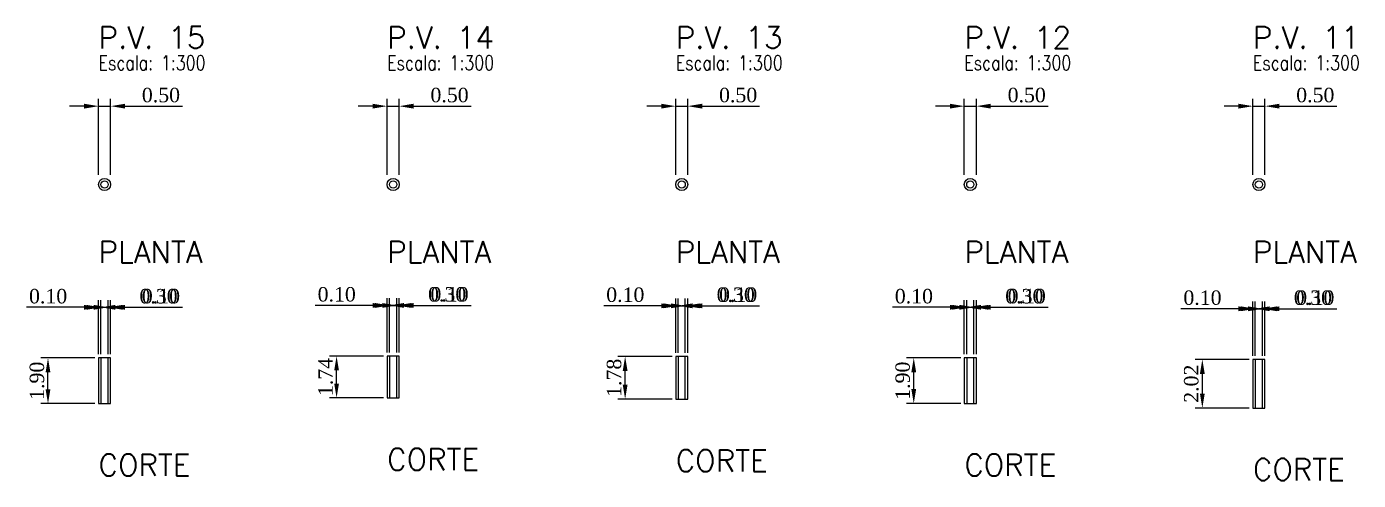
# Model space of a CAD drawing. Extents: x -44 to 14114764, y -20 to 289527804.
# Drawn here: x 360093.9 to 360149.2, y 7353289.6 to 7353308.5 of the extents above; entities that cross this region are included whole.
import ezdxf

# ---------------------------------------------------------------- set-up
doc = ezdxf.new("R2010")
doc.units = 0
doc.header["$PDMODE"] = 3
doc.header["$PDSIZE"] = 0.1
for name, color, linetype in [('DETALHE_POCO_COT', 8, 'Continuous'), ('DETALHE_POCO_FOR', 7, 'Continuous'), ('DETALHE_POCO_TIT', 5, 'Continuous'), ('DETALHE_POCO_TXT', 7, 'Continuous')]:
    doc.layers.add(name, color=color, linetype=linetype)
doc.styles.add('ROMANS', font='ROMANS.shx', dxfattribs={"height": 2})
doc.styles.get("Standard").update_dxf_attribs({"font": 'times.ttf'})
doc.dimstyles.new('ISO-25', dxfattribs={"dimtxt": 2.5, "dimasz": 2.5, "dimexe": 1.25, "dimexo": 0.625, "dimtad": 1, "dimtxsty": 'Standard', "dimcen": 2.5, "dimadec": 0, "dimazin": 0, "dimtfac": 1, "dimtmove": 0, "dimatfit": 3, "dimfxl": 1, "dimarcsym": 0})

# ---------------------------------------------------------------- blocks, each defined once
blk = doc.blocks.new('*D689')
at = {"layer": 'Defpoints', "color": 0, "transparency": 16777216}
for p in [(360097.403, 7353305.165), (360096.903, 7353302.165), (360097.403, 7353302.165)]:
    blk.add_point(p, dxfattribs=at)
at = {"layer": 'DETALHE_POCO_COT', "color": 0, "lineweight": -2, "transparency": 16777216}
for p, q in [((360096.903, 7353302.315), (360096.903, 7353305.465)), ((360097.403, 7353302.315), (360097.403, 7353305.465)), ((360096.303, 7353305.165), (360095.703, 7353305.165)), ((360096.903, 7353305.165), (360097.403, 7353305.165)), ((360098.003, 7353305.165), (360100.39, 7353305.165))]:
    blk.add_line(p, q, dxfattribs=at)
at = {"layer": 'DETALHE_POCO_COT', "color": 0, "transparency": 16777216}
for points in [[(360096.303, 7353305.265), (360096.303, 7353305.065), (360096.903, 7353305.165)], [(360098.003, 7353305.265), (360098.003, 7353305.065), (360097.403, 7353305.165)]]:
    blk.add_solid(points, dxfattribs=at)
at = {"layer": 'DETALHE_POCO_COT', "color": 0, "transparency": 16777216, "insert": (360099.496, 7353305.621), "char_height": 0.6, "attachment_point": 5}
blk.add_mtext('0.50', dxfattribs=at)
blk = doc.blocks.new('*D690')
at = {"layer": 'Defpoints', "color": 0, "transparency": 16777216}
for p in [(360094.803, 7353294.716), (360096.903, 7353294.716), (360096.903, 7353292.818)]:
    blk.add_point(p, dxfattribs=at)
at = {"layer": 'DETALHE_POCO_COT', "color": 0, "lineweight": -2, "transparency": 16777216}
for p, q in [((360096.753, 7353294.716), (360094.503, 7353294.716)), ((360094.803, 7353293.418), (360094.803, 7353294.116)), ((360096.753, 7353292.818), (360094.503, 7353292.818))]:
    blk.add_line(p, q, dxfattribs=at)
at = {"layer": 'DETALHE_POCO_COT', "color": 0, "transparency": 16777216}
for points in [[(360094.703, 7353294.116), (360094.903, 7353294.116), (360094.803, 7353294.716)], [(360094.703, 7353293.418), (360094.903, 7353293.418), (360094.803, 7353292.818)]]:
    blk.add_solid(points, dxfattribs=at)
at = {"layer": 'DETALHE_POCO_COT', "color": 0, "transparency": 16777216, "insert": (360094.347, 7353293.767), "char_height": 0.6, "attachment_point": 5, "rotation": 90}
blk.add_mtext('1.90', dxfattribs=at)
blk = doc.blocks.new('*D691')
at = {"layer": 'Defpoints', "color": 0, "transparency": 16777216}
for p in [(360097.003, 7353296.816), (360096.903, 7353294.716), (360097.003, 7353294.716)]:
    blk.add_point(p, dxfattribs=at)
at = {"layer": 'DETALHE_POCO_COT', "color": 0, "lineweight": -2, "transparency": 16777216}
for p, q in [((360096.303, 7353296.816), (360093.916, 7353296.816)), ((360096.903, 7353294.866), (360096.903, 7353297.116)), ((360097.003, 7353296.816), (360096.903, 7353296.816)), ((360097.003, 7353294.866), (360097.003, 7353297.116)), ((360097.603, 7353296.816), (360098.203, 7353296.816))]:
    blk.add_line(p, q, dxfattribs=at)
at = {"layer": 'DETALHE_POCO_COT', "color": 0, "transparency": 16777216}
for points in [[(360096.303, 7353296.916), (360096.303, 7353296.716), (360096.903, 7353296.816)], [(360097.603, 7353296.916), (360097.603, 7353296.716), (360097.003, 7353296.816)]]:
    blk.add_solid(points, dxfattribs=at)
at = {"layer": 'DETALHE_POCO_COT', "color": 0, "transparency": 16777216, "insert": (360094.809, 7353297.272), "char_height": 0.6, "attachment_point": 5}
blk.add_mtext('0.10', dxfattribs=at)
blk = doc.blocks.new('*D692')
at = {"layer": 'Defpoints', "color": 0, "transparency": 16777216}
for p in [(360097.303, 7353296.816), (360097.003, 7353294.716), (360097.303, 7353294.716)]:
    blk.add_point(p, dxfattribs=at)
at = {"layer": 'DETALHE_POCO_COT', "color": 0, "lineweight": -2, "transparency": 16777216}
for p, q in [((360096.403, 7353296.816), (360095.803, 7353296.816)), ((360097.003, 7353294.866), (360097.003, 7353297.116)), ((360097.003, 7353296.816), (360097.303, 7353296.816)), ((360097.303, 7353294.866), (360097.303, 7353297.116)), ((360097.903, 7353296.816), (360100.29, 7353296.816))]:
    blk.add_line(p, q, dxfattribs=at)
at = {"layer": 'DETALHE_POCO_COT', "color": 0, "transparency": 16777216}
for points in [[(360096.403, 7353296.916), (360096.403, 7353296.716), (360097.003, 7353296.816)], [(360097.903, 7353296.916), (360097.903, 7353296.716), (360097.303, 7353296.816)]]:
    blk.add_solid(points, dxfattribs=at)
at = {"layer": 'DETALHE_POCO_COT', "color": 0, "transparency": 16777216, "insert": (360099.396, 7353297.272), "char_height": 0.6, "attachment_point": 5}
blk.add_mtext('0.30', dxfattribs=at)
blk = doc.blocks.new('*D693')
at = {"layer": 'Defpoints', "color": 0, "transparency": 16777216}
for p in [(360097.403, 7353296.816), (360097.303, 7353294.716), (360097.403, 7353294.716)]:
    blk.add_point(p, dxfattribs=at)
at = {"layer": 'DETALHE_POCO_COT', "color": 0, "lineweight": -2, "transparency": 16777216}
for p, q in [((360096.703, 7353296.816), (360096.103, 7353296.816)), ((360097.303, 7353294.866), (360097.303, 7353297.116)), ((360097.303, 7353296.816), (360097.403, 7353296.816)), ((360097.403, 7353294.866), (360097.403, 7353297.116)), ((360098.003, 7353296.816), (360100.39, 7353296.816))]:
    blk.add_line(p, q, dxfattribs=at)
at = {"layer": 'DETALHE_POCO_COT', "color": 0, "transparency": 16777216}
for points in [[(360096.703, 7353296.916), (360096.703, 7353296.716), (360097.303, 7353296.816)], [(360098.003, 7353296.916), (360098.003, 7353296.716), (360097.403, 7353296.816)]]:
    blk.add_solid(points, dxfattribs=at)
at = {"layer": 'DETALHE_POCO_COT', "color": 0, "transparency": 16777216, "insert": (360099.496, 7353297.272), "char_height": 0.6, "attachment_point": 5}
blk.add_mtext('0.10', dxfattribs=at)
blk = doc.blocks.new('*D694')
at = {"layer": 'Defpoints', "color": 0, "transparency": 16777216}
for p in [(360109.392, 7353305.165), (360108.892, 7353302.165), (360109.392, 7353302.165)]:
    blk.add_point(p, dxfattribs=at)
at = {"layer": 'DETALHE_POCO_COT', "color": 0, "lineweight": -2, "transparency": 16777216}
for p, q in [((360108.892, 7353302.315), (360108.892, 7353305.465)), ((360109.392, 7353302.315), (360109.392, 7353305.465)), ((360108.292, 7353305.165), (360107.692, 7353305.165)), ((360108.892, 7353305.165), (360109.392, 7353305.165)), ((360109.992, 7353305.165), (360112.378, 7353305.165))]:
    blk.add_line(p, q, dxfattribs=at)
at = {"layer": 'DETALHE_POCO_COT', "color": 0, "transparency": 16777216}
for points in [[(360108.292, 7353305.265), (360108.292, 7353305.065), (360108.892, 7353305.165)], [(360109.992, 7353305.265), (360109.992, 7353305.065), (360109.392, 7353305.165)]]:
    blk.add_solid(points, dxfattribs=at)
at = {"layer": 'DETALHE_POCO_COT', "color": 0, "transparency": 16777216, "insert": (360111.485, 7353305.621), "char_height": 0.6, "attachment_point": 5}
blk.add_mtext('0.50', dxfattribs=at)
blk = doc.blocks.new('*D695')
at = {"layer": 'Defpoints', "color": 0, "transparency": 16777216}
for p in [(360106.792, 7353294.794), (360108.892, 7353294.794), (360108.892, 7353293.053)]:
    blk.add_point(p, dxfattribs=at)
at = {"layer": 'DETALHE_POCO_COT', "color": 0, "lineweight": -2, "transparency": 16777216}
for p, q in [((360108.742, 7353294.794), (360106.492, 7353294.794)), ((360106.792, 7353293.653), (360106.792, 7353294.194)), ((360108.742, 7353293.053), (360106.492, 7353293.053))]:
    blk.add_line(p, q, dxfattribs=at)
at = {"layer": 'DETALHE_POCO_COT', "color": 0, "transparency": 16777216}
for points in [[(360106.692, 7353294.194), (360106.892, 7353294.194), (360106.792, 7353294.794)], [(360106.692, 7353293.653), (360106.892, 7353293.653), (360106.792, 7353293.053)]]:
    blk.add_solid(points, dxfattribs=at)
at = {"layer": 'DETALHE_POCO_COT', "color": 0, "transparency": 16777216, "insert": (360106.335, 7353293.924), "char_height": 0.6, "attachment_point": 5, "rotation": 90}
blk.add_mtext('1.74', dxfattribs=at)
blk = doc.blocks.new('*D696')
at = {"layer": 'Defpoints', "color": 0, "transparency": 16777216}
for p in [(360108.992, 7353296.894), (360108.892, 7353294.794), (360108.992, 7353294.794)]:
    blk.add_point(p, dxfattribs=at)
at = {"layer": 'DETALHE_POCO_COT', "color": 0, "lineweight": -2, "transparency": 16777216}
for p, q in [((360108.892, 7353294.944), (360108.892, 7353297.194)), ((360108.992, 7353294.944), (360108.992, 7353297.194)), ((360108.292, 7353296.894), (360105.905, 7353296.894)), ((360108.992, 7353296.894), (360108.892, 7353296.894)), ((360109.592, 7353296.894), (360110.192, 7353296.894))]:
    blk.add_line(p, q, dxfattribs=at)
at = {"layer": 'DETALHE_POCO_COT', "color": 0, "transparency": 16777216}
for points in [[(360108.292, 7353296.994), (360108.292, 7353296.794), (360108.892, 7353296.894)], [(360109.592, 7353296.994), (360109.592, 7353296.794), (360108.992, 7353296.894)]]:
    blk.add_solid(points, dxfattribs=at)
at = {"layer": 'DETALHE_POCO_COT', "color": 0, "transparency": 16777216, "insert": (360106.798, 7353297.35), "char_height": 0.6, "attachment_point": 5}
blk.add_mtext('0.10', dxfattribs=at)
blk = doc.blocks.new('*D697')
at = {"layer": 'Defpoints', "color": 0, "transparency": 16777216}
for p in [(360109.292, 7353296.894), (360108.992, 7353294.794), (360109.292, 7353294.794)]:
    blk.add_point(p, dxfattribs=at)
at = {"layer": 'DETALHE_POCO_COT', "color": 0, "lineweight": -2, "transparency": 16777216}
for p, q in [((360108.992, 7353294.944), (360108.992, 7353297.194)), ((360109.292, 7353294.944), (360109.292, 7353297.194)), ((360108.392, 7353296.894), (360107.792, 7353296.894)), ((360108.992, 7353296.894), (360109.292, 7353296.894)), ((360109.892, 7353296.894), (360112.278, 7353296.894))]:
    blk.add_line(p, q, dxfattribs=at)
at = {"layer": 'DETALHE_POCO_COT', "color": 0, "transparency": 16777216}
for points in [[(360108.392, 7353296.994), (360108.392, 7353296.794), (360108.992, 7353296.894)], [(360109.892, 7353296.994), (360109.892, 7353296.794), (360109.292, 7353296.894)]]:
    blk.add_solid(points, dxfattribs=at)
at = {"layer": 'DETALHE_POCO_COT', "color": 0, "transparency": 16777216, "insert": (360111.385, 7353297.35), "char_height": 0.6, "attachment_point": 5}
blk.add_mtext('0.30', dxfattribs=at)
blk = doc.blocks.new('*D698')
at = {"layer": 'Defpoints', "color": 0, "transparency": 16777216}
for p in [(360109.392, 7353296.894), (360109.292, 7353294.794), (360109.392, 7353294.794)]:
    blk.add_point(p, dxfattribs=at)
at = {"layer": 'DETALHE_POCO_COT', "color": 0, "lineweight": -2, "transparency": 16777216}
for p, q in [((360109.292, 7353294.944), (360109.292, 7353297.194)), ((360109.392, 7353294.944), (360109.392, 7353297.194)), ((360108.692, 7353296.894), (360108.092, 7353296.894)), ((360109.292, 7353296.894), (360109.392, 7353296.894)), ((360109.992, 7353296.894), (360112.378, 7353296.894))]:
    blk.add_line(p, q, dxfattribs=at)
at = {"layer": 'DETALHE_POCO_COT', "color": 0, "transparency": 16777216}
for points in [[(360108.692, 7353296.994), (360108.692, 7353296.794), (360109.292, 7353296.894)], [(360109.992, 7353296.994), (360109.992, 7353296.794), (360109.392, 7353296.894)]]:
    blk.add_solid(points, dxfattribs=at)
at = {"layer": 'DETALHE_POCO_COT', "color": 0, "transparency": 16777216, "insert": (360111.485, 7353297.35), "char_height": 0.6, "attachment_point": 5}
blk.add_mtext('0.10', dxfattribs=at)
blk = doc.blocks.new('*D699')
at = {"layer": 'Defpoints', "color": 0, "transparency": 16777216}
for p in [(360121.38, 7353305.165), (360120.88, 7353302.165), (360121.38, 7353302.165)]:
    blk.add_point(p, dxfattribs=at)
at = {"layer": 'DETALHE_POCO_COT', "color": 0, "lineweight": -2, "transparency": 16777216}
for p, q in [((360120.88, 7353302.315), (360120.88, 7353305.465)), ((360121.38, 7353302.315), (360121.38, 7353305.465)), ((360120.28, 7353305.165), (360119.68, 7353305.165)), ((360120.88, 7353305.165), (360121.38, 7353305.165)), ((360121.98, 7353305.165), (360124.367, 7353305.165))]:
    blk.add_line(p, q, dxfattribs=at)
at = {"layer": 'DETALHE_POCO_COT', "color": 0, "transparency": 16777216}
for points in [[(360120.28, 7353305.265), (360120.28, 7353305.065), (360120.88, 7353305.165)], [(360121.98, 7353305.265), (360121.98, 7353305.065), (360121.38, 7353305.165)]]:
    blk.add_solid(points, dxfattribs=at)
at = {"layer": 'DETALHE_POCO_COT', "color": 0, "transparency": 16777216, "insert": (360123.474, 7353305.621), "char_height": 0.6, "attachment_point": 5}
blk.add_mtext('0.50', dxfattribs=at)
blk = doc.blocks.new('*D700')
at = {"layer": 'Defpoints', "color": 0, "transparency": 16777216}
for p in [(360118.78, 7353294.778), (360120.88, 7353294.778), (360120.88, 7353293.003)]:
    blk.add_point(p, dxfattribs=at)
at = {"layer": 'DETALHE_POCO_COT', "color": 0, "lineweight": -2, "transparency": 16777216}
for p, q in [((360120.73, 7353294.778), (360118.48, 7353294.778)), ((360118.78, 7353293.603), (360118.78, 7353294.178)), ((360120.73, 7353293.003), (360118.48, 7353293.003))]:
    blk.add_line(p, q, dxfattribs=at)
at = {"layer": 'DETALHE_POCO_COT', "color": 0, "transparency": 16777216}
for points in [[(360118.68, 7353294.178), (360118.88, 7353294.178), (360118.78, 7353294.778)], [(360118.68, 7353293.603), (360118.88, 7353293.603), (360118.78, 7353293.003)]]:
    blk.add_solid(points, dxfattribs=at)
at = {"layer": 'DETALHE_POCO_COT', "color": 0, "transparency": 16777216, "insert": (360118.324, 7353293.89), "char_height": 0.6, "attachment_point": 5, "rotation": 90}
blk.add_mtext('1.78', dxfattribs=at)
blk = doc.blocks.new('*D701')
at = {"layer": 'Defpoints', "color": 0, "transparency": 16777216}
for p in [(360120.98, 7353296.878), (360120.88, 7353294.778), (360120.98, 7353294.778)]:
    blk.add_point(p, dxfattribs=at)
at = {"layer": 'DETALHE_POCO_COT', "color": 0, "lineweight": -2, "transparency": 16777216}
for p, q in [((360120.88, 7353294.928), (360120.88, 7353297.178)), ((360120.98, 7353294.928), (360120.98, 7353297.178)), ((360120.28, 7353296.878), (360117.894, 7353296.878)), ((360120.98, 7353296.878), (360120.88, 7353296.878)), ((360121.58, 7353296.878), (360122.18, 7353296.878))]:
    blk.add_line(p, q, dxfattribs=at)
at = {"layer": 'DETALHE_POCO_COT', "color": 0, "transparency": 16777216}
for points in [[(360120.28, 7353296.978), (360120.28, 7353296.778), (360120.88, 7353296.878)], [(360121.58, 7353296.978), (360121.58, 7353296.778), (360120.98, 7353296.878)]]:
    blk.add_solid(points, dxfattribs=at)
at = {"layer": 'DETALHE_POCO_COT', "color": 0, "transparency": 16777216, "insert": (360118.787, 7353297.334), "char_height": 0.6, "attachment_point": 5}
blk.add_mtext('0.10', dxfattribs=at)
blk = doc.blocks.new('*D702')
at = {"layer": 'Defpoints', "color": 0, "transparency": 16777216}
for p in [(360121.28, 7353296.878), (360120.98, 7353294.778), (360121.28, 7353294.778)]:
    blk.add_point(p, dxfattribs=at)
at = {"layer": 'DETALHE_POCO_COT', "color": 0, "lineweight": -2, "transparency": 16777216}
for p, q in [((360120.98, 7353294.928), (360120.98, 7353297.178)), ((360121.28, 7353294.928), (360121.28, 7353297.178)), ((360120.38, 7353296.878), (360119.78, 7353296.878)), ((360120.98, 7353296.878), (360121.28, 7353296.878)), ((360121.88, 7353296.878), (360124.267, 7353296.878))]:
    blk.add_line(p, q, dxfattribs=at)
at = {"layer": 'DETALHE_POCO_COT', "color": 0, "transparency": 16777216}
for points in [[(360120.38, 7353296.978), (360120.38, 7353296.778), (360120.98, 7353296.878)], [(360121.88, 7353296.978), (360121.88, 7353296.778), (360121.28, 7353296.878)]]:
    blk.add_solid(points, dxfattribs=at)
at = {"layer": 'DETALHE_POCO_COT', "color": 0, "transparency": 16777216, "insert": (360123.374, 7353297.334), "char_height": 0.6, "attachment_point": 5}
blk.add_mtext('0.30', dxfattribs=at)
blk = doc.blocks.new('*D703')
at = {"layer": 'Defpoints', "color": 0, "transparency": 16777216}
for p in [(360121.38, 7353296.878), (360121.28, 7353294.778), (360121.38, 7353294.778)]:
    blk.add_point(p, dxfattribs=at)
at = {"layer": 'DETALHE_POCO_COT', "color": 0, "lineweight": -2, "transparency": 16777216}
for p, q in [((360121.28, 7353294.928), (360121.28, 7353297.178)), ((360121.38, 7353294.928), (360121.38, 7353297.178)), ((360120.68, 7353296.878), (360120.08, 7353296.878)), ((360121.28, 7353296.878), (360121.38, 7353296.878)), ((360121.98, 7353296.878), (360124.367, 7353296.878))]:
    blk.add_line(p, q, dxfattribs=at)
at = {"layer": 'DETALHE_POCO_COT', "color": 0, "transparency": 16777216}
for points in [[(360120.68, 7353296.978), (360120.68, 7353296.778), (360121.28, 7353296.878)], [(360121.98, 7353296.978), (360121.98, 7353296.778), (360121.38, 7353296.878)]]:
    blk.add_solid(points, dxfattribs=at)
at = {"layer": 'DETALHE_POCO_COT', "color": 0, "transparency": 16777216, "insert": (360123.474, 7353297.334), "char_height": 0.6, "attachment_point": 5}
blk.add_mtext('0.10', dxfattribs=at)
blk = doc.blocks.new('*D704')
at = {"layer": 'Defpoints', "color": 0, "transparency": 16777216}
for p in [(360133.369, 7353305.165), (360132.869, 7353302.165), (360133.369, 7353302.165)]:
    blk.add_point(p, dxfattribs=at)
at = {"layer": 'DETALHE_POCO_COT', "color": 0, "lineweight": -2, "transparency": 16777216}
for p, q in [((360132.869, 7353302.315), (360132.869, 7353305.465)), ((360133.369, 7353302.315), (360133.369, 7353305.465)), ((360132.269, 7353305.165), (360131.669, 7353305.165)), ((360132.869, 7353305.165), (360133.369, 7353305.165)), ((360133.969, 7353305.165), (360136.356, 7353305.165))]:
    blk.add_line(p, q, dxfattribs=at)
at = {"layer": 'DETALHE_POCO_COT', "color": 0, "transparency": 16777216}
for points in [[(360132.269, 7353305.265), (360132.269, 7353305.065), (360132.869, 7353305.165)], [(360133.969, 7353305.265), (360133.969, 7353305.065), (360133.369, 7353305.165)]]:
    blk.add_solid(points, dxfattribs=at)
at = {"layer": 'DETALHE_POCO_COT', "color": 0, "transparency": 16777216, "insert": (360135.463, 7353305.621), "char_height": 0.6, "attachment_point": 5}
blk.add_mtext('0.50', dxfattribs=at)
blk = doc.blocks.new('*D705')
at = {"layer": 'Defpoints', "color": 0, "transparency": 16777216}
for p in [(360130.769, 7353294.717), (360132.869, 7353294.717), (360132.869, 7353292.822)]:
    blk.add_point(p, dxfattribs=at)
at = {"layer": 'DETALHE_POCO_COT', "color": 0, "lineweight": -2, "transparency": 16777216}
for p, q in [((360132.719, 7353294.717), (360130.469, 7353294.717)), ((360130.769, 7353293.422), (360130.769, 7353294.117)), ((360132.719, 7353292.822), (360130.469, 7353292.822))]:
    blk.add_line(p, q, dxfattribs=at)
at = {"layer": 'DETALHE_POCO_COT', "color": 0, "transparency": 16777216}
for points in [[(360130.669, 7353294.117), (360130.869, 7353294.117), (360130.769, 7353294.717)], [(360130.669, 7353293.422), (360130.869, 7353293.422), (360130.769, 7353292.822)]]:
    blk.add_solid(points, dxfattribs=at)
at = {"layer": 'DETALHE_POCO_COT', "color": 0, "transparency": 16777216, "insert": (360130.313, 7353293.77), "char_height": 0.6, "attachment_point": 5, "rotation": 90}
blk.add_mtext('1.90', dxfattribs=at)
blk = doc.blocks.new('*D706')
at = {"layer": 'Defpoints', "color": 0, "transparency": 16777216}
for p in [(360132.969, 7353296.817), (360132.869, 7353294.717), (360132.969, 7353294.717)]:
    blk.add_point(p, dxfattribs=at)
at = {"layer": 'DETALHE_POCO_COT', "color": 0, "lineweight": -2, "transparency": 16777216}
for p, q in [((360132.869, 7353294.867), (360132.869, 7353297.117)), ((360132.969, 7353294.867), (360132.969, 7353297.117)), ((360132.269, 7353296.817), (360129.882, 7353296.817)), ((360132.969, 7353296.817), (360132.869, 7353296.817)), ((360133.569, 7353296.817), (360134.169, 7353296.817))]:
    blk.add_line(p, q, dxfattribs=at)
at = {"layer": 'DETALHE_POCO_COT', "color": 0, "transparency": 16777216}
for points in [[(360132.269, 7353296.917), (360132.269, 7353296.717), (360132.869, 7353296.817)], [(360133.569, 7353296.917), (360133.569, 7353296.717), (360132.969, 7353296.817)]]:
    blk.add_solid(points, dxfattribs=at)
at = {"layer": 'DETALHE_POCO_COT', "color": 0, "transparency": 16777216, "insert": (360130.776, 7353297.273), "char_height": 0.6, "attachment_point": 5}
blk.add_mtext('0.10', dxfattribs=at)
blk = doc.blocks.new('*D707')
at = {"layer": 'Defpoints', "color": 0, "transparency": 16777216}
for p in [(360133.269, 7353296.817), (360132.969, 7353294.717), (360133.269, 7353294.717)]:
    blk.add_point(p, dxfattribs=at)
at = {"layer": 'DETALHE_POCO_COT', "color": 0, "lineweight": -2, "transparency": 16777216}
for p, q in [((360132.969, 7353294.867), (360132.969, 7353297.117)), ((360133.269, 7353294.867), (360133.269, 7353297.117)), ((360132.369, 7353296.817), (360131.769, 7353296.817)), ((360132.969, 7353296.817), (360133.269, 7353296.817)), ((360133.869, 7353296.817), (360136.256, 7353296.817))]:
    blk.add_line(p, q, dxfattribs=at)
at = {"layer": 'DETALHE_POCO_COT', "color": 0, "transparency": 16777216}
for points in [[(360132.369, 7353296.917), (360132.369, 7353296.717), (360132.969, 7353296.817)], [(360133.869, 7353296.917), (360133.869, 7353296.717), (360133.269, 7353296.817)]]:
    blk.add_solid(points, dxfattribs=at)
at = {"layer": 'DETALHE_POCO_COT', "color": 0, "transparency": 16777216, "insert": (360135.363, 7353297.273), "char_height": 0.6, "attachment_point": 5}
blk.add_mtext('0.30', dxfattribs=at)
blk = doc.blocks.new('*D708')
at = {"layer": 'Defpoints', "color": 0, "transparency": 16777216}
for p in [(360133.369, 7353296.817), (360133.269, 7353294.717), (360133.369, 7353294.717)]:
    blk.add_point(p, dxfattribs=at)
at = {"layer": 'DETALHE_POCO_COT', "color": 0, "lineweight": -2, "transparency": 16777216}
for p, q in [((360133.269, 7353294.867), (360133.269, 7353297.117)), ((360133.369, 7353294.867), (360133.369, 7353297.117)), ((360132.669, 7353296.817), (360132.069, 7353296.817)), ((360133.269, 7353296.817), (360133.369, 7353296.817)), ((360133.969, 7353296.817), (360136.356, 7353296.817))]:
    blk.add_line(p, q, dxfattribs=at)
at = {"layer": 'DETALHE_POCO_COT', "color": 0, "transparency": 16777216}
for points in [[(360132.669, 7353296.917), (360132.669, 7353296.717), (360133.269, 7353296.817)], [(360133.969, 7353296.917), (360133.969, 7353296.717), (360133.369, 7353296.817)]]:
    blk.add_solid(points, dxfattribs=at)
at = {"layer": 'DETALHE_POCO_COT', "color": 0, "transparency": 16777216, "insert": (360135.463, 7353297.273), "char_height": 0.6, "attachment_point": 5}
blk.add_mtext('0.10', dxfattribs=at)
blk = doc.blocks.new('*D709')
at = {"layer": 'Defpoints', "color": 0, "transparency": 16777216}
for p in [(360145.358, 7353305.165), (360144.858, 7353302.165), (360145.358, 7353302.165)]:
    blk.add_point(p, dxfattribs=at)
at = {"layer": 'DETALHE_POCO_COT', "color": 0, "lineweight": -2, "transparency": 16777216}
for p, q in [((360144.858, 7353302.315), (360144.858, 7353305.465)), ((360145.358, 7353302.315), (360145.358, 7353305.465)), ((360144.258, 7353305.165), (360143.658, 7353305.165)), ((360144.858, 7353305.165), (360145.358, 7353305.165)), ((360145.958, 7353305.165), (360148.345, 7353305.165))]:
    blk.add_line(p, q, dxfattribs=at)
at = {"layer": 'DETALHE_POCO_COT', "color": 0, "transparency": 16777216}
for points in [[(360144.258, 7353305.265), (360144.258, 7353305.065), (360144.858, 7353305.165)], [(360145.958, 7353305.265), (360145.958, 7353305.065), (360145.358, 7353305.165)]]:
    blk.add_solid(points, dxfattribs=at)
at = {"layer": 'DETALHE_POCO_COT', "color": 0, "transparency": 16777216, "insert": (360147.451, 7353305.621), "char_height": 0.6, "attachment_point": 5}
blk.add_mtext('0.50', dxfattribs=at)
blk = doc.blocks.new('*D710')
at = {"layer": 'Defpoints', "color": 0, "transparency": 16777216}
for p in [(360142.758, 7353294.655), (360144.858, 7353294.655), (360144.858, 7353292.634)]:
    blk.add_point(p, dxfattribs=at)
at = {"layer": 'DETALHE_POCO_COT', "color": 0, "lineweight": -2, "transparency": 16777216}
for p, q in [((360144.708, 7353294.655), (360142.458, 7353294.655)), ((360142.758, 7353293.234), (360142.758, 7353294.055)), ((360144.708, 7353292.634), (360142.458, 7353292.634))]:
    blk.add_line(p, q, dxfattribs=at)
at = {"layer": 'DETALHE_POCO_COT', "color": 0, "transparency": 16777216}
for points in [[(360142.658, 7353294.055), (360142.858, 7353294.055), (360142.758, 7353294.655)], [(360142.658, 7353293.234), (360142.858, 7353293.234), (360142.758, 7353292.634)]]:
    blk.add_solid(points, dxfattribs=at)
at = {"layer": 'DETALHE_POCO_COT', "color": 0, "transparency": 16777216, "insert": (360142.302, 7353293.645), "char_height": 0.6, "attachment_point": 5, "rotation": 90}
blk.add_mtext('2.02', dxfattribs=at)
blk = doc.blocks.new('*D711')
at = {"layer": 'Defpoints', "color": 0, "transparency": 16777216}
for p in [(360144.958, 7353296.755), (360144.858, 7353294.655), (360144.958, 7353294.655)]:
    blk.add_point(p, dxfattribs=at)
at = {"layer": 'DETALHE_POCO_COT', "color": 0, "lineweight": -2, "transparency": 16777216}
for p, q in [((360144.258, 7353296.755), (360141.871, 7353296.755)), ((360144.858, 7353294.805), (360144.858, 7353297.055)), ((360144.958, 7353296.755), (360144.858, 7353296.755)), ((360144.958, 7353294.805), (360144.958, 7353297.055)), ((360145.558, 7353296.755), (360146.158, 7353296.755))]:
    blk.add_line(p, q, dxfattribs=at)
at = {"layer": 'DETALHE_POCO_COT', "color": 0, "transparency": 16777216}
for points in [[(360144.258, 7353296.855), (360144.258, 7353296.655), (360144.858, 7353296.755)], [(360145.558, 7353296.855), (360145.558, 7353296.655), (360144.958, 7353296.755)]]:
    blk.add_solid(points, dxfattribs=at)
at = {"layer": 'DETALHE_POCO_COT', "color": 0, "transparency": 16777216, "insert": (360142.764, 7353297.211), "char_height": 0.6, "attachment_point": 5}
blk.add_mtext('0.10', dxfattribs=at)
blk = doc.blocks.new('*D712')
at = {"layer": 'Defpoints', "color": 0, "transparency": 16777216}
for p in [(360145.258, 7353296.755), (360144.958, 7353294.655), (360145.258, 7353294.655)]:
    blk.add_point(p, dxfattribs=at)
at = {"layer": 'DETALHE_POCO_COT', "color": 0, "lineweight": -2, "transparency": 16777216}
for p, q in [((360144.358, 7353296.755), (360143.758, 7353296.755)), ((360144.958, 7353294.805), (360144.958, 7353297.055)), ((360144.958, 7353296.755), (360145.258, 7353296.755)), ((360145.258, 7353294.805), (360145.258, 7353297.055)), ((360145.858, 7353296.755), (360148.245, 7353296.755))]:
    blk.add_line(p, q, dxfattribs=at)
at = {"layer": 'DETALHE_POCO_COT', "color": 0, "transparency": 16777216}
for points in [[(360144.358, 7353296.855), (360144.358, 7353296.655), (360144.958, 7353296.755)], [(360145.858, 7353296.855), (360145.858, 7353296.655), (360145.258, 7353296.755)]]:
    blk.add_solid(points, dxfattribs=at)
at = {"layer": 'DETALHE_POCO_COT', "color": 0, "transparency": 16777216, "insert": (360147.351, 7353297.211), "char_height": 0.6, "attachment_point": 5}
blk.add_mtext('0.30', dxfattribs=at)
blk = doc.blocks.new('*D713')
at = {"layer": 'Defpoints', "color": 0, "transparency": 16777216}
for p in [(360145.358, 7353296.755), (360145.258, 7353294.655), (360145.358, 7353294.655)]:
    blk.add_point(p, dxfattribs=at)
at = {"layer": 'DETALHE_POCO_COT', "color": 0, "lineweight": -2, "transparency": 16777216}
for p, q in [((360144.658, 7353296.755), (360144.058, 7353296.755)), ((360145.258, 7353294.805), (360145.258, 7353297.055)), ((360145.258, 7353296.755), (360145.358, 7353296.755)), ((360145.358, 7353294.805), (360145.358, 7353297.055)), ((360145.958, 7353296.755), (360148.345, 7353296.755))]:
    blk.add_line(p, q, dxfattribs=at)
at = {"layer": 'DETALHE_POCO_COT', "color": 0, "transparency": 16777216}
for points in [[(360144.658, 7353296.855), (360144.658, 7353296.655), (360145.258, 7353296.755)], [(360145.958, 7353296.855), (360145.958, 7353296.655), (360145.358, 7353296.755)]]:
    blk.add_solid(points, dxfattribs=at)
at = {"layer": 'DETALHE_POCO_COT', "color": 0, "transparency": 16777216, "insert": (360147.451, 7353297.211), "char_height": 0.6, "attachment_point": 5}
blk.add_mtext('0.10', dxfattribs=at)

msp = doc.modelspace()

# ---------------------------------------------------------------- linework, layer by layer
at = {"layer": 'DETALHE_POCO_FOR', "linetype": 'Continuous'}
for points in [[(360096.903, 7353292.818), (360097.403, 7353292.818), (360097.403, 7353294.716), (360096.903, 7353294.716)], [(360097.003, 7353292.818), (360097.303, 7353292.818), (360097.303, 7353294.716), (360097.003, 7353294.716)], [(360108.892, 7353293.053), (360109.392, 7353293.053), (360109.392, 7353294.794), (360108.892, 7353294.794)], [(360108.992, 7353293.053), (360109.292, 7353293.053), (360109.292, 7353294.794), (360108.992, 7353294.794)], [(360120.88, 7353293.003), (360121.38, 7353293.003), (360121.38, 7353294.778), (360120.88, 7353294.778)], [(360120.98, 7353293.003), (360121.28, 7353293.003), (360121.28, 7353294.778), (360120.98, 7353294.778)], [(360132.869, 7353292.822), (360133.369, 7353292.822), (360133.369, 7353294.717), (360132.869, 7353294.717)], [(360132.969, 7353292.822), (360133.269, 7353292.822), (360133.269, 7353294.717), (360132.969, 7353294.717)], [(360144.858, 7353292.634), (360145.358, 7353292.634), (360145.358, 7353294.655), (360144.858, 7353294.655)], [(360144.958, 7353292.634), (360145.258, 7353292.634), (360145.258, 7353294.655), (360144.958, 7353294.655)]]:
    msp.add_lwpolyline(points, close=True, dxfattribs=at)
for centre, radius in [((360097.153, 7353301.915), 0.25), ((360109.142, 7353301.915), 0.25), ((360121.13, 7353301.915), 0.25), ((360133.119, 7353301.915), 0.25), ((360145.108, 7353301.915), 0.25), ((360097.153, 7353301.915), 0.15), ((360109.142, 7353301.915), 0.15), ((360121.13, 7353301.915), 0.15), ((360133.119, 7353301.915), 0.15), ((360145.108, 7353301.915), 0.15)]:
    msp.add_circle(centre, radius, dxfattribs=at)

# ---------------------------------------------------------------- texts
at = {"layer": 'DETALHE_POCO_TIT', "linetype": 'Continuous', "style": 'ROMANS'}
for s, p in [('P.V. 15', (360096.903, 7353307.565)), ('P.V. 14', (360108.892, 7353307.565)), ('P.V. 13', (360120.88, 7353307.565)), ('P.V. 12', (360132.869, 7353307.565)), ('P.V. 11', (360144.858, 7353307.565)), ('PLANTA', (360096.903, 7353298.665)), ('PLANTA', (360108.892, 7353298.665)), ('PLANTA', (360120.88, 7353298.665)), ('PLANTA', (360132.869, 7353298.665)), ('PLANTA', (360144.858, 7353298.665)), ('CORTE', (360096.903, 7353289.818)), ('CORTE', (360108.892, 7353290.053)), ('CORTE', (360120.88, 7353290.003)), ('CORTE', (360132.869, 7353289.822)), ('CORTE', (360144.858, 7353289.634))]:
    msp.add_text(s, height=0.9, dxfattribs=at).set_placement(p)
at = {"layer": 'DETALHE_POCO_TXT', "linetype": 'Continuous', "style": 'ROMANS', "width": 0.8}
for p in [(360096.903, 7353306.665), (360108.892, 7353306.665), (360120.88, 7353306.665), (360132.869, 7353306.665), (360144.858, 7353306.665)]:
    msp.add_text('Escala: 1:300', height=0.6, dxfattribs=at).set_placement(p)

# ---------------------------------------------------------------- dimensions: what is measured, and where the dimension line sits
at = {"layer": 'DETALHE_POCO_COT'}
for base, p1, p2, text, override, picture, middle in [((360097.403, 7353305.165), (360096.903, 7353302.165), (360097.403, 7353302.165), '0.50', {"dimscale": 0.24, "dimzin": 0}, '*D689', (360099.496, 7353305.621)), ((360109.392, 7353305.165), (360108.892, 7353302.165), (360109.392, 7353302.165), '0.50', {"dimscale": 0.24, "dimzin": 0}, '*D694', (360111.485, 7353305.621)), ((360121.38, 7353305.165), (360120.88, 7353302.165), (360121.38, 7353302.165), '0.50', {"dimscale": 0.24, "dimzin": 0}, '*D699', (360123.474, 7353305.621)), ((360133.369, 7353305.165), (360132.869, 7353302.165), (360133.369, 7353302.165), '0.50', {"dimscale": 0.24, "dimzin": 0}, '*D704', (360135.463, 7353305.621)), ((360145.358, 7353305.165), (360144.858, 7353302.165), (360145.358, 7353302.165), '0.50', {"dimscale": 0.24, "dimzin": 0}, '*D709', (360147.451, 7353305.621)), ((360108.992, 7353296.894), (360108.892, 7353294.794), (360108.992, 7353294.794), '0.10', {"dimscale": 0.24, "dimjust": 1, "dimzin": 0}, '*D696', (360106.798, 7353297.35)), ((360109.292, 7353296.894), (360108.992, 7353294.794), (360109.292, 7353294.794), '0.30', {"dimscale": 0.24, "dimzin": 0}, '*D697', (360111.385, 7353297.35)), ((360109.392, 7353296.894), (360109.292, 7353294.794), (360109.392, 7353294.794), '0.10', {"dimscale": 0.24, "dimjust": 2, "dimzin": 0}, '*D698', (360111.485, 7353297.35)), ((360120.98, 7353296.878), (360120.88, 7353294.778), (360120.98, 7353294.778), '0.10', {"dimscale": 0.24, "dimjust": 1, "dimzin": 0}, '*D701', (360118.787, 7353297.334)), ((360121.28, 7353296.878), (360120.98, 7353294.778), (360121.28, 7353294.778), '0.30', {"dimscale": 0.24, "dimzin": 0}, '*D702', (360123.374, 7353297.334)), ((360121.38, 7353296.878), (360121.28, 7353294.778), (360121.38, 7353294.778), '0.10', {"dimscale": 0.24, "dimjust": 2, "dimzin": 0}, '*D703', (360123.474, 7353297.334)), ((360097.003, 7353296.816), (360096.903, 7353294.716), (360097.003, 7353294.716), '0.10', {"dimscale": 0.24, "dimjust": 1, "dimzin": 0}, '*D691', (360094.809, 7353297.272)), ((360097.303, 7353296.816), (360097.003, 7353294.716), (360097.303, 7353294.716), '0.30', {"dimscale": 0.24, "dimzin": 0}, '*D692', (360099.396, 7353297.272)), ((360097.403, 7353296.816), (360097.303, 7353294.716), (360097.403, 7353294.716), '0.10', {"dimscale": 0.24, "dimjust": 2, "dimzin": 0}, '*D693', (360099.496, 7353297.272)), ((360132.969, 7353296.817), (360132.869, 7353294.717), (360132.969, 7353294.717), '0.10', {"dimscale": 0.24, "dimjust": 1, "dimzin": 0}, '*D706', (360130.776, 7353297.273)), ((360133.269, 7353296.817), (360132.969, 7353294.717), (360133.269, 7353294.717), '0.30', {"dimscale": 0.24, "dimzin": 0}, '*D707', (360135.363, 7353297.273)), ((360133.369, 7353296.817), (360133.269, 7353294.717), (360133.369, 7353294.717), '0.10', {"dimscale": 0.24, "dimjust": 2, "dimzin": 0}, '*D708', (360135.463, 7353297.273)), ((360144.958, 7353296.755), (360144.858, 7353294.655), (360144.958, 7353294.655), '0.10', {"dimscale": 0.24, "dimjust": 1, "dimzin": 0}, '*D711', (360142.764, 7353297.211)), ((360145.258, 7353296.755), (360144.958, 7353294.655), (360145.258, 7353294.655), '0.30', {"dimscale": 0.24, "dimzin": 0}, '*D712', (360147.351, 7353297.211)), ((360145.358, 7353296.755), (360145.258, 7353294.655), (360145.358, 7353294.655), '0.10', {"dimscale": 0.24, "dimjust": 2, "dimzin": 0}, '*D713', (360147.451, 7353297.211))]:
    dim = msp.add_linear_dim(base=base, p1=p1, p2=p2, text=text, dimstyle='ISO-25', override=override, dxfattribs=at)
    dim.commit()
    dim.dimension.update_dxf_attribs({"geometry": picture, "text_midpoint": middle})
for base, p1, p2, text, picture, middle in [((360094.803, 7353294.716), (360096.903, 7353292.818), (360096.903, 7353294.716), '1.90', '*D690', (360094.347, 7353293.767)), ((360106.792, 7353294.794), (360108.892, 7353293.053), (360108.892, 7353294.794), '1.74', '*D695', (360106.335, 7353293.924)), ((360118.78, 7353294.778), (360120.88, 7353293.003), (360120.88, 7353294.778), '1.78', '*D700', (360118.324, 7353293.89)), ((360130.769, 7353294.717), (360132.869, 7353292.822), (360132.869, 7353294.717), '1.90', '*D705', (360130.313, 7353293.77)), ((360142.758, 7353294.655), (360144.858, 7353292.634), (360144.858, 7353294.655), '2.02', '*D710', (360142.302, 7353293.645))]:
    dim = msp.add_linear_dim(base=base, p1=p1, p2=p2, angle=90, text=text, dimstyle='ISO-25', override={"dimscale": 0.24, "dimzin": 0}, dxfattribs=at)
    dim.commit()
    dim.dimension.update_dxf_attribs({"geometry": picture, "text_midpoint": middle})

doc.saveas('drawing.dxf')
